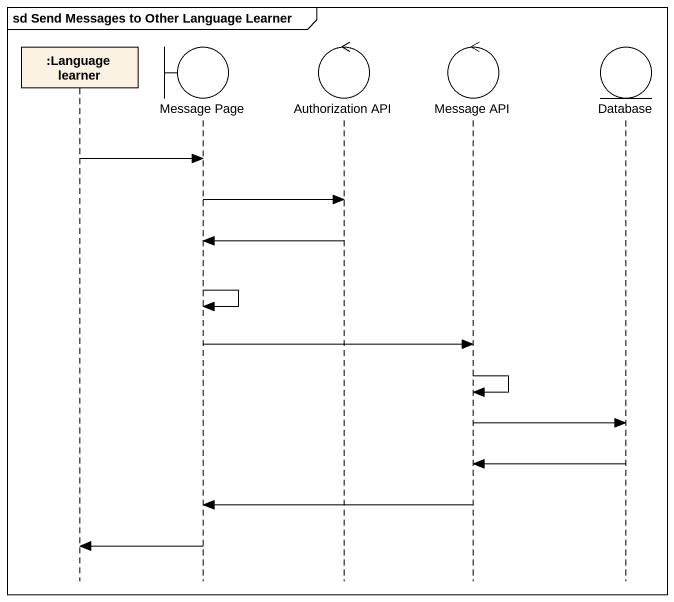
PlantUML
@startuml
mainframe sd Send Messages to Other Language Learner
hide footbox
participant ":Language learner" as Language_learner
boundary "Message Page" as Message_Page
control "Authorization API" as Authorization_API
control "Message API" as Message_API
entity "Database" as Database_

Language_learner -> Message_Page
Message_Page -> Authorization_API
Authorization_API -> Message_Page
Message_Page -> Message_Page
Message_Page -> Message_API
Message_API -> Message_API
Message_API -> Database_
Database_ -> Message_API
Message_API -> Message_Page
Message_Page -> Language_learner
@enduml
